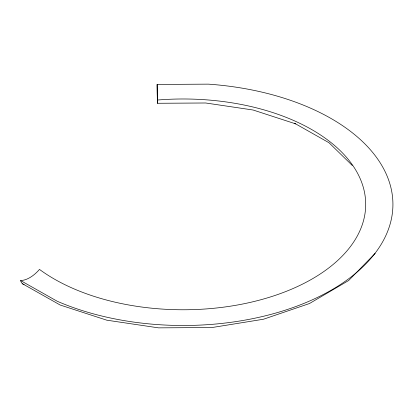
<?xml version="1.0" encoding="UTF-8"?>
<svg xmlns="http://www.w3.org/2000/svg" width="412" height="412" viewBox="0 0 412 412"><rect width="100%" height="100%" fill="white"/><g stroke="black" fill="none" stroke-linecap="round" stroke-linejoin="round"><path stroke-width="0.62" d="M157.42 100.034A182.557 105.395 0 0 1 352.523 243.693A182.557 105.395 0 0 1 39.485 269.412A30.921 17.665 -60.5 0 1 20.6 280.546L57.186 301.234A209.775 121.113 0 0 0 377.783 249.554A209.775 121.113 0 0 0 208.343 84.141L157.137 84.45A30.921 0.263 89.7 0 0 157.42 100.034L157.369 103.278L205.676 102.99L253.107 110.019L295.764 123.894L294.436 123.193L329.008 142.743L352.27 165.449M375.178 253.344L348.655 280.521L309.484 303.526L263.474 319.233L211.995 327.535L158.543 327.859L106.77 320.181L60.204 305.034L22.547 283.796M157.369 103.278L157.137 84.45M24.081 284.615A13.957 7.972 -60.5 0 1 20.6 280.546"/></g></svg>
